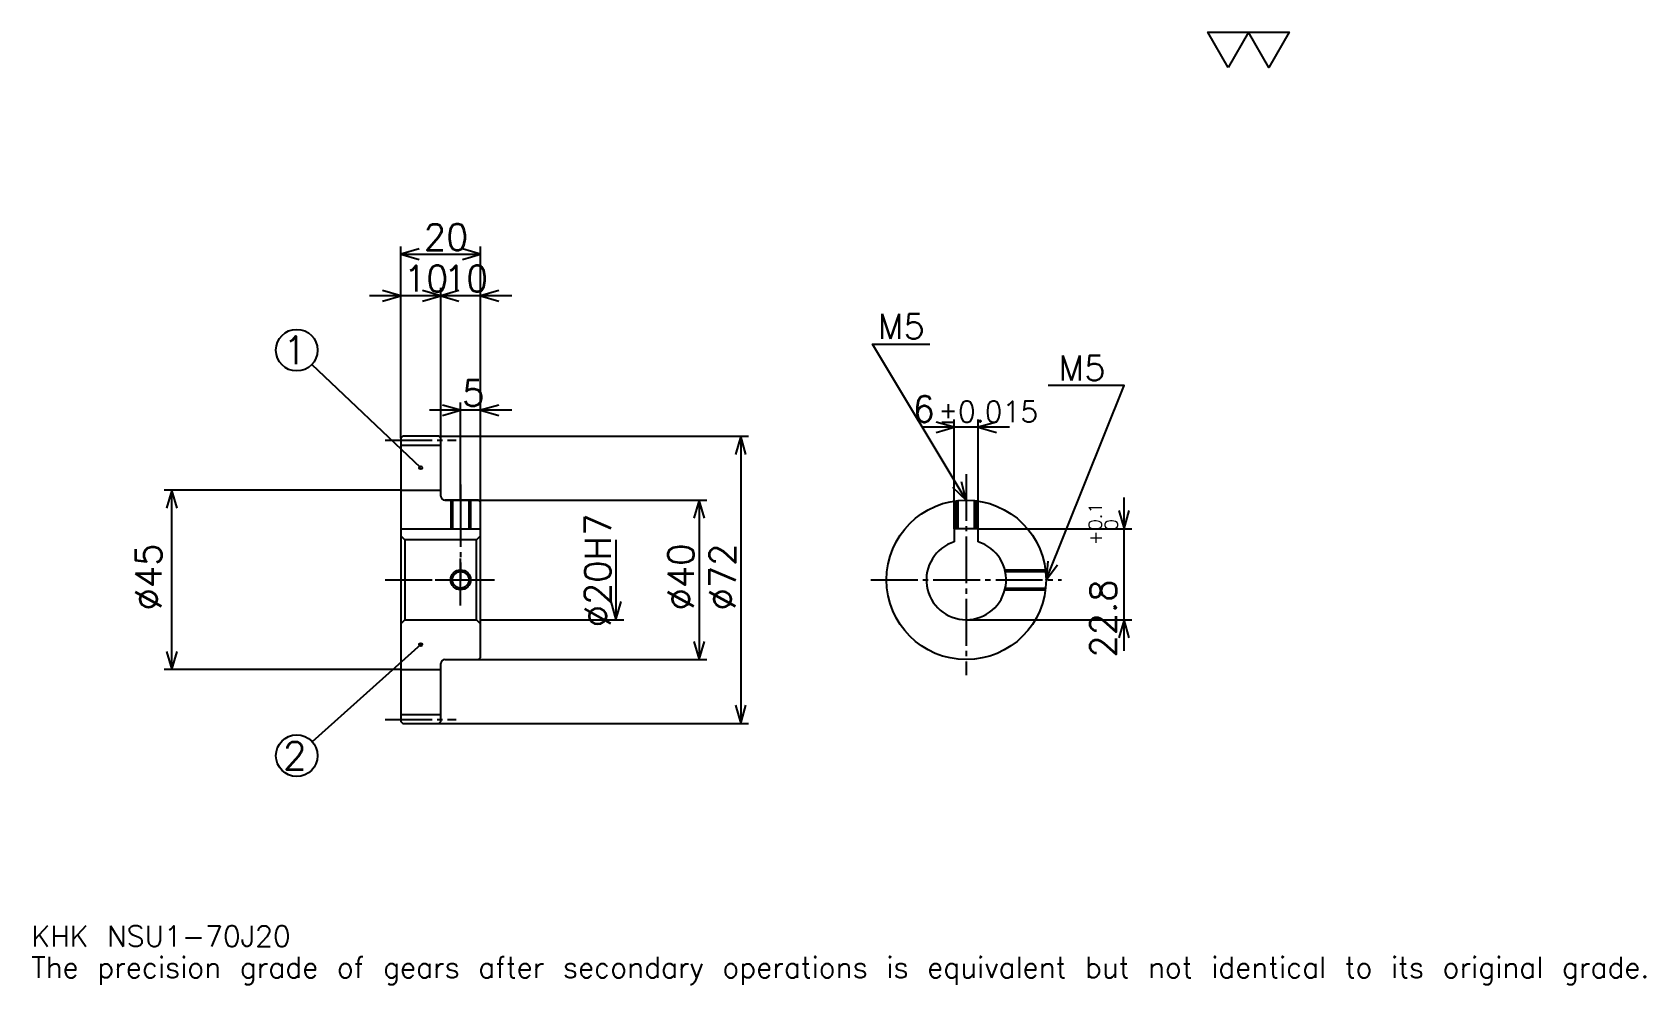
# Model space of a CAD drawing. Extents: x 13 to 418, y 5 to 244.
import ezdxf

# ---------------------------------------------------------------- set-up
doc = ezdxf.new("R2010")
doc.units = 0
doc.linetypes.add('DASHDOT', pattern=[15.652174, 11.73913, -1.304348, 1.304348, -1.304348])
doc.layers.get('0').update_dxf_attribs({"linetype": 'CONTINUOUS'})
doc.layers.add('DASHDOT', color=6, linetype='DASHDOT')
doc.styles.add('KANJI', font='TXT', dxfattribs={"bigfont": 'BIGFONT'})

msp = doc.modelspace()

# ---------------------------------------------------------------- linework, layer by layer
at = {"color": 5}
for p, q in [((105.652168, 142.304352), (105.652168, 189.91304)), ((105.652168, 187.956512), (125.652168, 187.956512)), ((125.652168, 142.304352), (125.652168, 189.91304)), ((115.652168, 142.304352), (115.652168, 179.478256)), ((123.478256, 177.521729), (97.82608, 177.521729)), ((133.478256, 177.521729), (107.82608, 177.521729)), ((110.652168, 134.429352), (83.352112, 160.302353)), ((120.652168, 142.304352), (120.652168, 150.782608)), ((133.478256, 148.82608), (112.82608, 148.82608)), ((244.391296, 119.104347), (244.391296, 146.521744)), ((250.391296, 119.104347), (250.391296, 146.521744)), ((105.652168, 141.804352), (105.652168, 142.304352)), ((115.152168, 142.304352), (125.652168, 142.304352)), ((115.652168, 141.804352), (115.652168, 142.304352)), ((120.652168, 126.304344), (120.652168, 142.304352)), ((120.652168, 126.304344), (120.652168, 142.304352)), ((125.652168, 142.304352), (192.82608, 142.304352)), ((125.652168, 125.804344), (125.652168, 142.304352)), ((190.869568, 142.304352), (190.869568, 70.304344)), ((258.217377, 144.565216), (236.565216, 144.565216)), ((105.652168, 128.804352), (46.304344, 128.804352)), ((48.260864, 83.804344), (48.260864, 128.804352)), ((116.652168, 126.304344), (125.652168, 126.304344)), ((125.652168, 126.304344), (182.391296, 126.304344)), ((180.434784, 126.304344), (180.434784, 86.304344)), ((286.956512, 88.478256), (286.956512, 126.930435)), ((250.391296, 119.104347), (288.913055, 119.104347)), ((159.565216, 116.304344), (159.565216, 96.304344)), ((125.652168, 96.304344), (161.521729, 96.304344)), ((247.391296, 96.304344), (288.913055, 96.304344)), ((110.652168, 90.054344), (83.452042, 65.697868)), ((116.652168, 86.304344), (125.652168, 86.304344)), ((125.652168, 86.304344), (182.391296, 86.304344)), ((105.652168, 83.804344), (46.304344, 83.804344)), ((115.152168, 70.304344), (125.652168, 70.304344)), ((125.652168, 70.304344), (192.82608, 70.304344))]:
    msp.add_line(p, q, dxfattribs=at)
at = {"color": 4}
for p, q in [((105.652168, 140.054352), (115.652168, 140.054352)), ((105.652168, 128.804352), (115.652168, 128.804352)), ((105.652168, 119.104347), (125.652168, 119.104347)), ((124.652168, 116.304344), (125.652168, 117.304344)), ((106.652168, 116.304344), (106.652168, 96.304344)), ((124.652168, 96.304344), (125.652168, 95.304344)), ((105.652168, 83.804344), (115.652168, 83.804344)), ((105.652168, 72.554344), (115.652168, 72.554344))]:
    msp.add_line(p, q, dxfattribs=at)
at = {"color": 7}
msp.add_lwpolyline([(313.043488, 234.782608), (307.956543, 243.600006), (328.304352, 243.600006), (323.217407, 234.782608), (318.130432, 243.600006), (313.043488, 234.782608)], dxfattribs=at)
at = {"color": 5}
for points in [[(110.217384, 189.260864), (105.652168, 187.956512), (110.217384, 186.652176)], [(121.086952, 186.652176), (125.652168, 187.956512), (121.086952, 189.260864)], [(101.086952, 176.217392), (105.652168, 177.521729), (101.086952, 178.82608)], [(111.086952, 176.217392), (115.652168, 177.521729), (111.086952, 178.82608)], [(120.217384, 178.82608), (115.652168, 177.521729), (120.217384, 176.217392)], [(130.217392, 178.82608), (125.652168, 177.521729), (130.217392, 176.217392)], [(247.391296, 126.304344), (223.91304, 165.434784), (238.260864, 165.434784)], [(267.391296, 106.304344), (286.956512, 155), (267.913055, 155)], [(116.086952, 147.521729), (120.652168, 148.82608), (116.086952, 150.130432)], [(130.217392, 150.130432), (125.652168, 148.82608), (130.217392, 147.521729)], [(239.82608, 143.260864), (244.391296, 144.565216), (239.82608, 145.869568)], [(254.956512, 145.869568), (250.391296, 144.565216), (254.956512, 143.260864)], [(192.173904, 137.73912), (190.869568, 142.304352), (189.565216, 137.73912)], [(243.924042, 129.547913), (247.391296, 126.304344), (246.16098, 130.890076)], [(49.565212, 124.239128), (48.260864, 128.804352), (46.956516, 124.239128)], [(181.73912, 121.739128), (180.434784, 126.304344), (179.130432, 121.739128)], [(285.652161, 123.669563), (286.956512, 119.104347), (288.260864, 123.669563)], [(267.882996, 111.026711), (267.391296, 106.304344), (270.303619, 110.054146)], [(158.260864, 100.86956), (159.565216, 96.304344), (160.869568, 100.86956)], [(288.260864, 91.739128), (286.956512, 96.304344), (285.652161, 91.739128)], [(179.130432, 90.86956), (180.434784, 86.304344), (181.73912, 90.86956)], [(46.956516, 88.36956), (48.260864, 83.804344), (49.565212, 88.36956)], [(189.565216, 74.86956), (190.869568, 70.304344), (192.173904, 74.86956)]]:
    msp.add_lwpolyline(points, dxfattribs=at)
at = {"color": 4}
for points in [[(115.652168, 127.304344), (115.652168, 141.804352), (115.152168, 142.304352), (106.152168, 142.304352), (105.652168, 141.804352), (105.652168, 95.304344)], [(116.652168, 86.304344), (125.152168, 86.304344), (125.652168, 86.804344), (125.652168, 125.804344), (125.152168, 126.304344), (116.652168, 126.304344)], [(118.152168, 126.304344), (118.152168, 119.104347)], [(118.587166, 126.304344), (118.587166, 119.104347)], [(122.717171, 126.304344), (122.717171, 119.104347)], [(123.152168, 126.304344), (123.152168, 119.104347)], [(244.891296, 119.104347), (244.891296, 126.147476)], [(245.326294, 119.104347), (245.326294, 126.197449)], [(249.456299, 119.104347), (249.456299, 126.197449)], [(249.891296, 119.104347), (249.891296, 126.147476)], [(105.652168, 95.304344), (106.652168, 96.304344), (124.652168, 96.304344), (124.652168, 116.304344), (106.652168, 116.304344), (105.652168, 117.304344)], [(250.391296, 115.843735), (250.391296, 119.104347), (244.391296, 119.104347), (244.391296, 115.843735)], [(257.073761, 108.804344), (267.234436, 108.804344)], [(257.175781, 108.369347), (267.284424, 108.369347)], [(257.073761, 103.804344), (267.234436, 103.804344)], [(257.175781, 104.239342), (267.284424, 104.239342)], [(105.652168, 95.304344), (105.652168, 70.804344), (106.152168, 70.304344), (115.152168, 70.304344), (115.652168, 70.804344), (115.652168, 85.304344)]]:
    msp.add_lwpolyline(points, dxfattribs=at)
at = {"color": 5}
for centre, radius in [((79.565216, 163.891296), 5.217391), ((110.652168, 134.429352), 0.391304), ((110.652168, 90.054344), 0.391304), ((79.565216, 62.217388), 5.217391)]:
    msp.add_circle(centre, radius, dxfattribs=at)
at = {"color": 4}
for centre, radius in [((247.391296, 106.304344), 20), ((120.652168, 106.304344), 2.065)]:
    msp.add_circle(centre, radius, dxfattribs=at)
at = {"color": 7}
msp.add_circle((120.652168, 106.304344), 2.5, dxfattribs=at)
at = {"color": 4}
for centre, radius, start, end in [((116.652168, 127.304344), 1, 180, 270), ((247.391296, 106.304344), 10, 107.45760275, 72.54239725), ((116.652168, 85.304344), 1, 90, 180)]:
    msp.add_arc(centre, radius, start, end, dxfattribs=at)
at = {"layer": 'DASHDOT', "color": 7}
for p, q in [((101.739128, 141.304352), (119.565208, 141.304352)), ((247.391296, 132.82608), (247.391296, 82.391296)), ((120.652168, 126.304344), (120.652168, 106.304344)), ((101.739128, 106.304344), (129.565216, 106.304344)), ((223.478256, 106.304344), (271.304352, 106.304344)), ((101.739128, 71.304344), (119.565208, 71.304344))]:
    msp.add_line(p, q, dxfattribs=at)
for points in [[(120.652168, 130.217392), (120.652168, 115.191299)], [(120.652168, 99.891304), (120.652168, 112.717384)], [(114.23912, 106.304344), (127.065216, 106.304344)]]:
    msp.add_lwpolyline(points, dxfattribs=at)

# ---------------------------------------------------------------- texts
at = {"color": 7, "style": 'KANJI'}
for s, height, p in [('20', 6.521739, (111.41304, 189)), ('10', 6.521739, (106.41304, 178.565216)), ('10', 6.521739, (116.41304, 178.565216)), ('M5', 6.26087, (225.217377, 166.739136)), ('1', 6.956522, (76.086952, 160.41304)), ('M5', 6.26087, (270.521729, 156.304352)), ('5', 6.521739, (121.0326, 149.869568)), ('6', 6.521739, (233.929138, 145.869568)), ('%%p0.015', 5.217391, (240.384857, 145.869568)), ('2', 6.956522, (76.086952, 58.739128)), ('KHK NSU1-70J20', 5.217391, (13.043478, 14.347826)), ('The precision grade of gears after secondary operations is equivalent but not identical to its original grade.', 5.217391, (13.043478, 6.521739))]:
    msp.add_text(s, height=height, dxfattribs=at).set_placement(p)
for s, height, p in [('%%c20H7', 6.521739, (158.260864, 94.402168)), ('0.1', 3.26087, (281.347839, 118.709373)), ('+', 3.26087, (281.347839, 115.057198)), ('0', 3.26087, (285.391296, 118.709373)), ('%%c45', 6.521739, (45.652168, 98.641304)), ('%%c40', 6.521739, (179.130432, 98.641296)), ('%%c72', 6.521739, (189.565216, 98.641296)), ('22.8', 6.521739, (285, 86.828529))]:
    msp.add_text(s, height=height, rotation=90, dxfattribs=at).set_placement(p)

doc.saveas('drawing.dxf')
